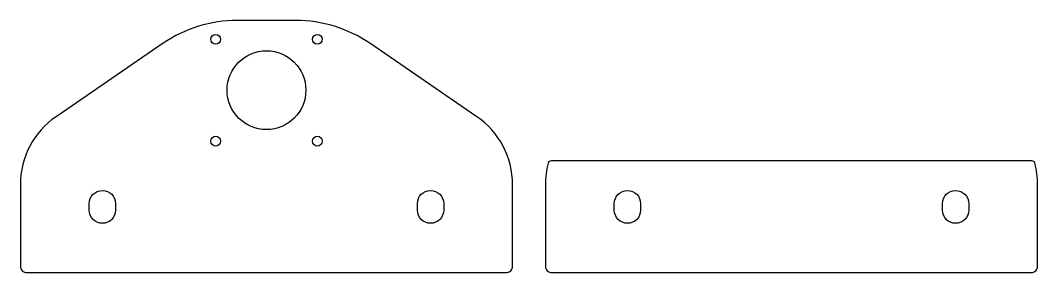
# Model space of a CAD drawing. Header units: inches. Extents: x -75 to 235, y -56 to 21.
import ezdxf

# ---------------------------------------------------------------- set-up
doc = ezdxf.new("R2010")
doc.units = ezdxf.units.IN
doc.header["$MEASUREMENT"] = 0
doc.layers.add('Layer1', color=10, linetype='Continuous')
doc.layers.add('Layer2', color=170, linetype='Continuous')

msp = doc.modelspace()

# ---------------------------------------------------------------- linework, layer by layer
at = {"layer": 'Layer1'}
for points in [[(-54, -34.5, -1), (-46, -34.5), (-46, -36.5, -1), (-54, -36.5)], [(46, -34.5, -1), (54, -34.5), (54, -36.5, -1), (46, -36.5)], [(106, -34.5, -1), (114, -34.5), (114, -36.5, -1), (106, -36.5)], [(206, -34.5, -1), (214, -34.5), (214, -36.5, -1), (206, -36.5)]]:
    msp.add_lwpolyline(points, format="xyb", close=True, dxfattribs=at)
for centre, radius in [((-15.5, 15.5), 1.5), ((15.5, 15.5), 1.5), ((0, 0), 12), ((-15.5, -15.5), 1.5), ((15.5, -15.5), 1.5)]:
    msp.add_circle(centre, radius, dxfattribs=at)
at = {"layer": 'Layer2'}
for points in [[(75, -53.5), (75, -28.69, 0.247654), (64.11, -8.05), (31.46, 14.27, 0.151063), (8.88, 21.25), (-8.88, 21.25, 0.151063), (-31.46, 14.27), (-64.11, -8.05, 0.247654), (-75, -28.69), (-75, -53.5, 0.414214), (-73, -55.5), (73, -55.5, 0.414214)], [(85.85, -22.24, 0.065329), (85, -28.69), (85, -53.5, 0.414214), (87, -55.5), (233, -55.5, 0.414214), (235, -53.5), (235, -28.69, 0.065329), (234.15, -22.24, 0.339693), (233.19, -21.5), (86.81, -21.5, 0.339693)]]:
    msp.add_lwpolyline(points, format="xyb", close=True, dxfattribs=at)

doc.saveas('drawing.dxf')
